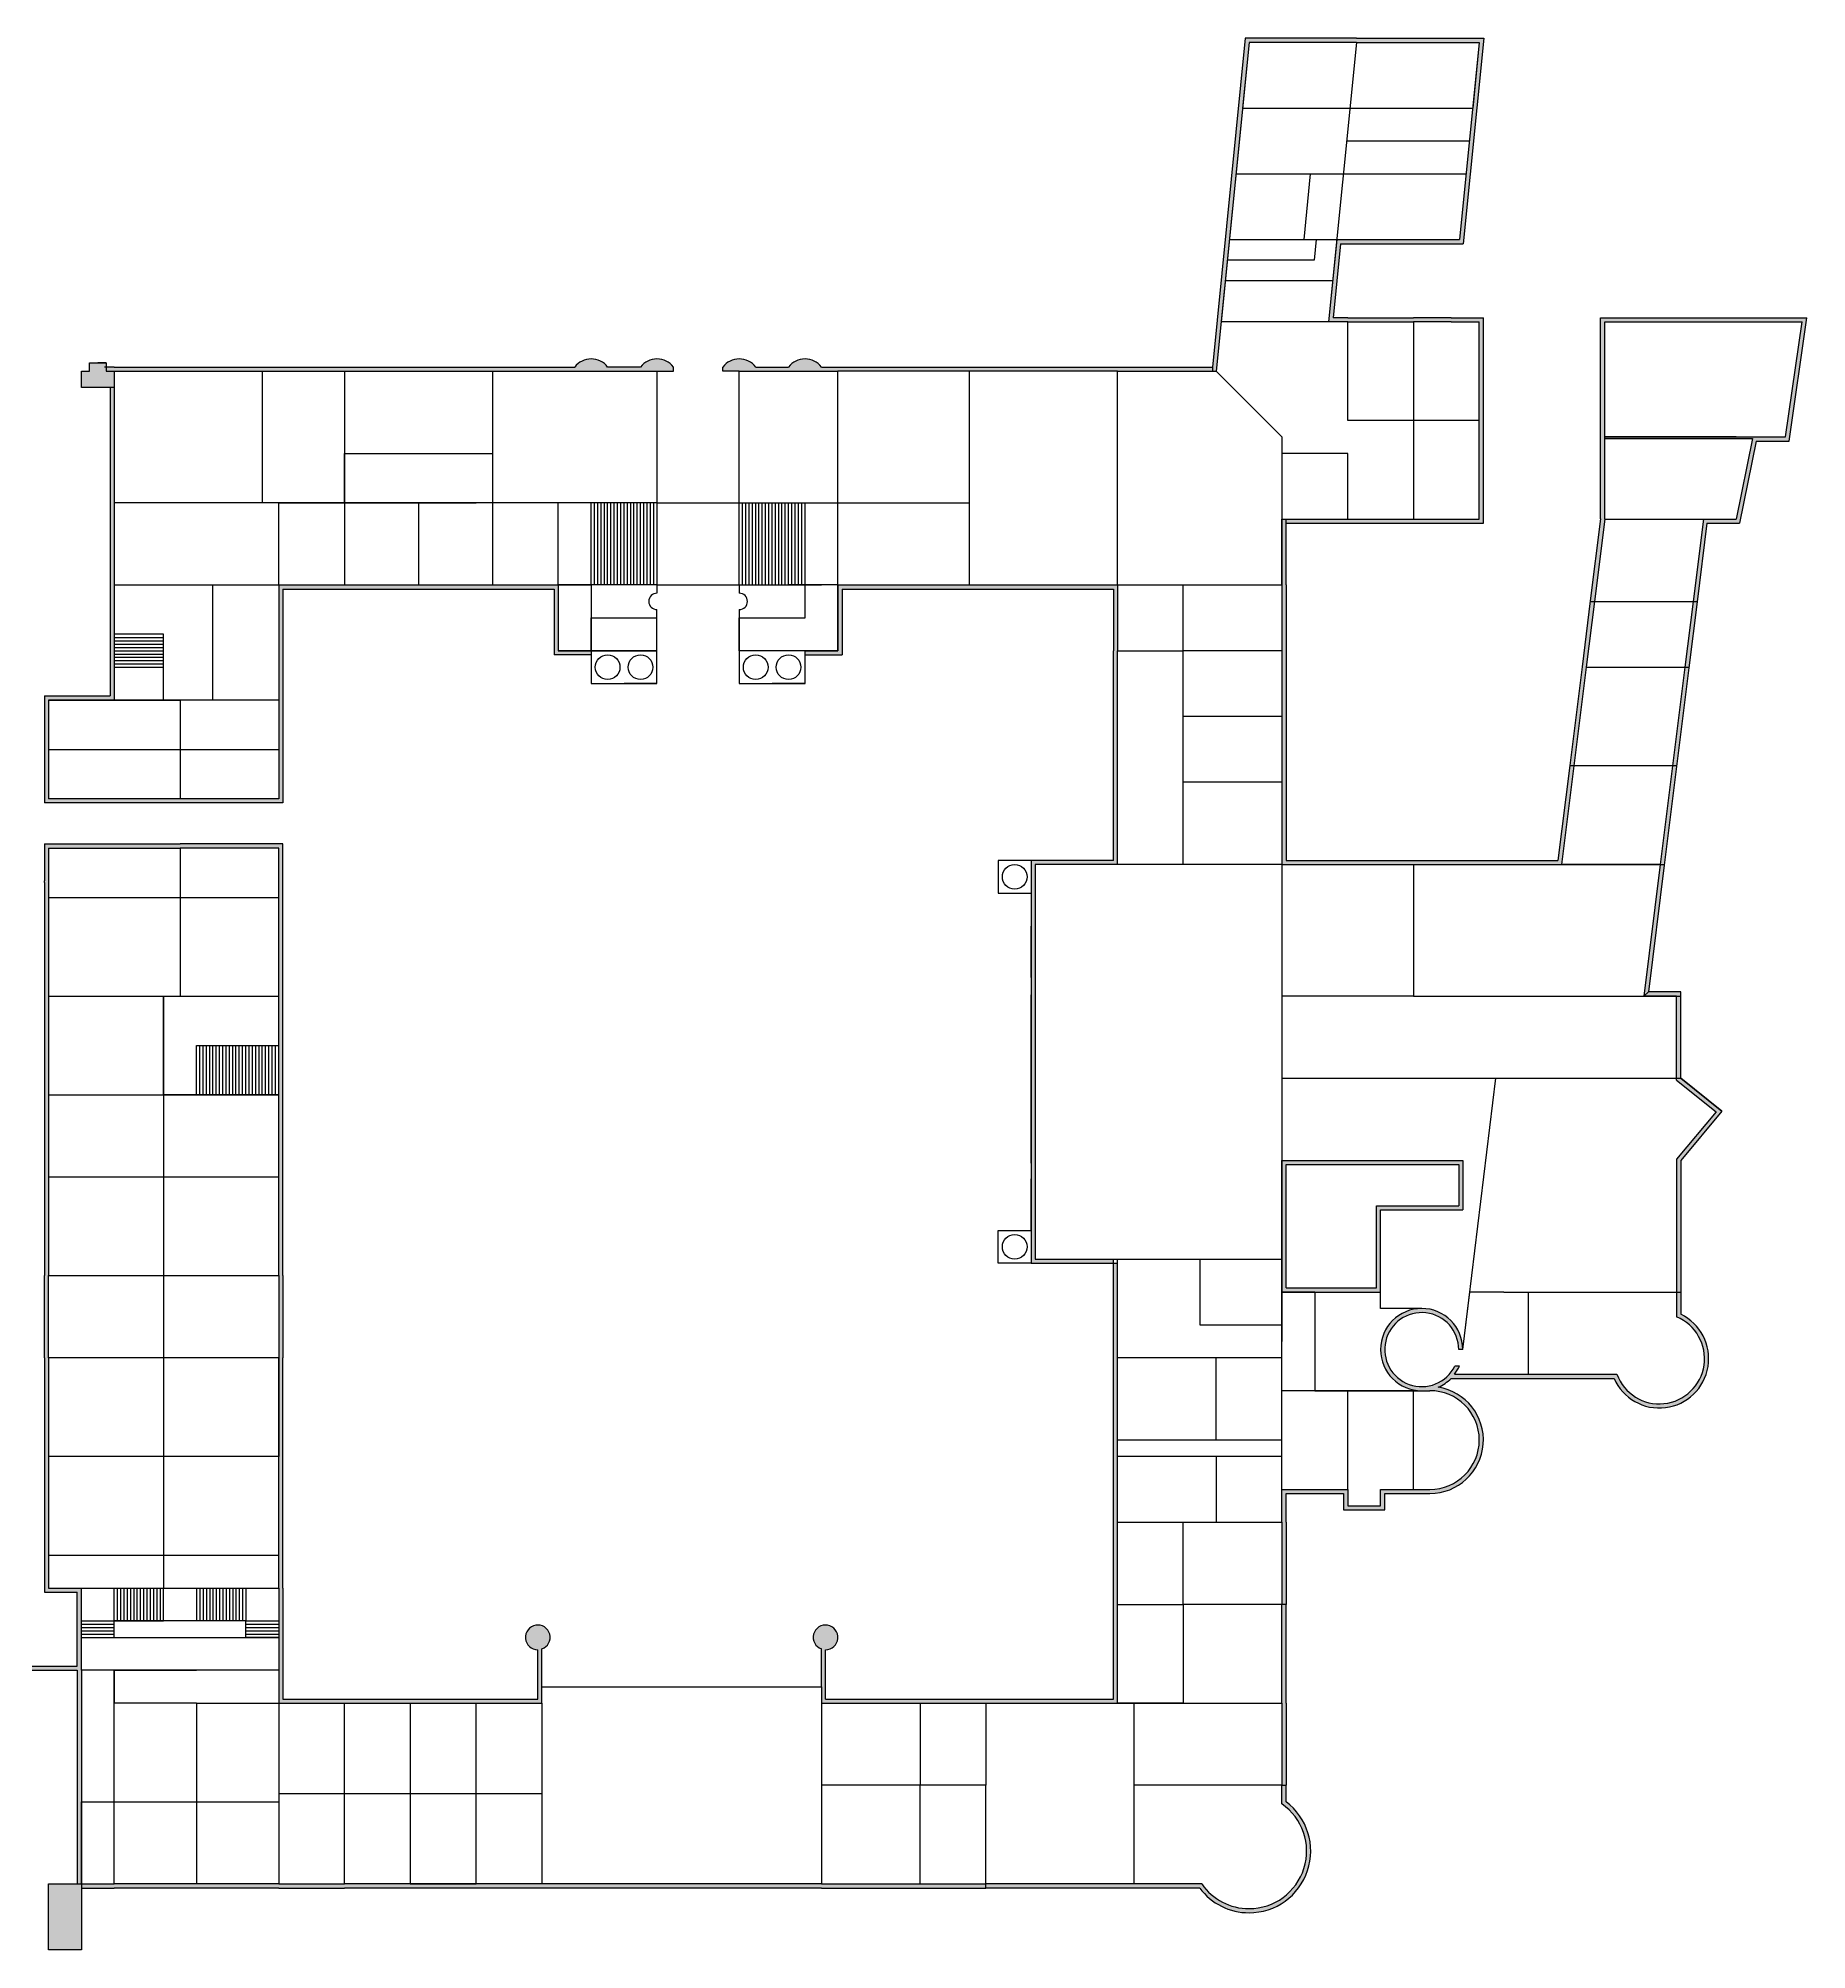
# Model space of a CAD drawing. Header units: millimetres. Extents: x -1894 to 190020, y -95300 to 20950.
# Drawn here: x 82481 to 190020, y -95300 to 20950 of the extents above; entities that cross this region are included whole.
import ezdxf

# ---------------------------------------------------------------- set-up
doc = ezdxf.new("R2010")
doc.units = ezdxf.units.MM
doc.styles.get("Standard").update_dxf_attribs({"font": 'arial.ttf'})

msp = doc.modelspace()

# ---------------------------------------------------------------- hatches: boundary and pattern name
h = msp.add_hatch(color=256)
h.dxf.hatch_style = 1
h.paths.add_polyline_path([(170356, -2300), (170356, 3950), (168406, 3950), (166106, 3950), (162106, 3950), (161215, 3950), (161665, 8450), (169133, 8450), (170383, 20950), (162639, 20950), (155880, 20950), (153880, 950), (153880, 700), (154106, 700), (154406, 3700), (154406, 3700), (156106, 20700), (162639, 20700), (170106, 20700), (169706, 16700), (168906, 8700), (161439, 8700), (160939, 3700), (162106, 3700), (166106, 3700), (168406, 3700), (170106, 3700), (170106, -8300), (158356, -8300), (158356, -8550), (170356, -8550)])
h = msp.add_hatch(color=0)
h.dxf.hatch_style = 1
h.paths.add_polyline_path([(177731, 3700), (189731, 3700), (188731, -3300), (185731, -3300), (177731, -3300), (177731, -3400), (186711, -3400), (185731, -8300), (183731, -8300), (183106, -13300), (183358, -13300), (183952, -8550), (185936, -8550), (186936, -3550), (188948, -3550), (190020, 3950), (177481, 3950), (177481, -8285), (176858, -13269), (176854, -13300), (177106, -13300), (177731, -8300)])
h = msp.add_hatch(color=256)
h.dxf.hatch_style = 1
h.paths.add_polyline_path([(72106, 700), (71606, 700), (71606, 1200), (71106, 1200), (70606, 1200), (70606, 700), (70106, 700), (70106, -300), (72106, -300)])
h.paths.add_polyline_path([(77106, 700), (76606, 700), (76606, 1200), (76106, 1200), (75606, 1200), (75606, 700), (75106, 700), (75106, -300), (77106, -300)])
h.paths.add_polyline_path([(82106, 700), (81606, 700), (81606, 1200), (81106, 1200), (80606, 1200), (80606, 700), (80106, 700), (80106, -300), (82106, -300)])
h.paths.add_polyline_path([(87106, 700), (86606, 700), (86606, 1200), (86106, 1200), (85606, 1200), (85606, 700), (85106, 700), (85106, -300), (87106, -300)])
h = msp.add_hatch(color=256)
h.dxf.hatch_style = 1
h.paths.add_polyline_path([(128106, 950), (126106, 950, 0.5), (124106, 950), (124106, 700), (125106, 700), (130106, 700), (131106, 700), (139106, 700), (148106, 700), (153880, 700), (153880, 950), (148106, 950), (130106, 950, 0.5000001)])
h.paths.add_polyline_path([(119106, 950), (117106, 950, 0.5000001), (115106, 950), (110106, 950), (101106, 950), (96106, 950), (87106, 950), (86906, 950), (86706, 950), (86606, 950), (86606, 700), (87106, 700), (96106, 700), (101106, 700), (110106, 700), (120106, 700), (121106, 700), (121106, 950, 0.5000001)])
h = msp.add_hatch(color=256)
h.dxf.hatch_style = 1
h.paths.add_polyline_path([(76356, -300), (76106, -300), (76106, -16300), (76356, -16300)])
h.paths.add_polyline_path([(87106, -300), (86856, -300), (86856, -19050), (82856, -19050), (82856, -22300), (82856, -25550), (97356, -25550), (97356, -19300), (97356, -12550), (113106, -12550), (113856, -12550), (113856, -16550), (116106, -16550), (116106, -16300), (114106, -16300), (114106, -12300), (110106, -12300), (97106, -12300), (97106, -19300), (97106, -25300), (83106, -25300), (83106, -19300), (86856, -19300), (87106, -19300)])
h.paths.add_polyline_path([(77106, -16300), (70106, -16300), (61106, -16300), (54106, -16300), (49106, -16300), (45106, -16300), (44606, -16300), (44606, -16800), (34606, -16800), (34606, -16300), (28356, -16300), (28106, -16300), (28106, -19300), (28106, -22300), (28106, -24300), (28106, -26300), (28106, -28300), (28106, -34300), (28356, -34300), (28356, -28300), (28356, -26300), (28356, -24300), (28356, -22300), (28356, -19300), (28356, -16550), (34356, -16550), (34356, -17050), (44856, -17050), (44856, -16550), (49106, -16550), (54106, -16550), (61106, -16550), (70106, -16550), (77106, -16550)])
h = msp.add_hatch(color=0)
h.dxf.hatch_style = 1
h.paths.add_polyline_path([(158356, -16300), (158356, -12300), (158356, -8550), (158356, -8300), (158106, -8300), (158106, -12300), (158106, -16300), (158106, -20300), (158106, -24300), (158106, -29300), (166106, -29300), (175106, -29300), (175856, -23300), (175604, -23300), (174886, -29050), (166106, -29050), (158356, -29050), (158356, -24300), (158356, -20300)])
h = msp.add_hatch(color=256)
h.dxf.hatch_style = 1
h.paths.add_polyline_path([(143106, -29300), (148106, -29300), (148106, -16300), (148106, -12300), (139106, -12300), (131106, -12300), (131106, -14300), (131106, -16300), (129106, -16300), (129106, -16550), (131356, -16550), (131356, -12550), (139106, -12550), (147856, -12550), (147856, -16300), (147856, -29050), (142856, -29050), (142856, -53550), (147856, -53550), (147856, -53300), (143106, -53300)])
h = msp.add_hatch(color=0)
h.dxf.hatch_style = 1
h.paths.add_polyline_path([(177106, -13300), (176854, -13300), (176358, -17269), (175604, -23300), (175856, -23300), (176606, -17300)])
h.paths.add_polyline_path([(182108, -23300), (181856, -23300), (181106, -29300), (181358, -29300)])
h = msp.add_hatch(color=0)
h.dxf.hatch_style = 1
h.paths.add_polyline_path([(182858, -17300), (182606, -17300), (181856, -23300), (182108, -23300)])
h.paths.add_polyline_path([(183358, -13300), (183354, -13331), (182858, -17300), (182606, -17300), (183106, -13300)])
h = msp.add_hatch(color=256)
h.dxf.hatch_style = 1
h.paths.add_polyline_path([(22606, -68300), (22606, -62300), (22356, -62300), (22356, -68300), (22356, -78300), (23106, -78300), (25106, -78300), (41106, -78300), (49106, -78300), (56106, -78300), (63106, -78300), (67106, -78300), (70106, -78300), (70106, -83300), (70106, -84300), (70106, -91300), (70356, -91300), (70356, -84300), (70356, -83300), (70356, -78300), (84856, -78300), (84856, -91300), (85106, -91300), (85106, -86300), (85106, -78300), (85106, -76300), (85106, -73300), (83106, -73300), (83106, -71300), (83106, -59300), (83106, -54300), (83106, -48300), (83106, -43300), (83106, -37300), (83106, -31300), (83106, -30400), (83106, -30300), (83106, -28300), (91106, -28300), (97106, -28300), (97106, -31300), (97106, -37300), (97106, -43300), (97106, -48300), (97106, -54300), (97106, -59300), (97106, -65300), (97106, -71300), (97106, -73300), (97106, -78300), (97106, -80300), (109106, -80300), (113106, -80300), (113106, -79300), (113106, -77007, 11.7420185), (112856, -77050), (112856, -80050), (109106, -80050), (97356, -80050), (97356, -73300), (97356, -71300), (97356, -59300), (97356, -54300), (97356, -48300), (97356, -43300), (97356, -37300), (97356, -31300), (97356, -28050), (91106, -28050), (82856, -28050), (82856, -30300), (82856, -30400), (82856, -31300), (82856, -37300), (82856, -43300), (82856, -48300), (82856, -54300), (82856, -59300), (82856, -71300), (82856, -73550), (84856, -73550), (84856, -76300), (84856, -78050), (70106, -78050), (63106, -78050), (56106, -78050), (49106, -78050), (41106, -78050), (22606, -78050)])
h = msp.add_hatch(color=0)
h.dxf.hatch_style = 1
h.paths.add_polyline_path([(178472, -60300), (173106, -60300), (173106, -60550), (178303, -60550, 1.4380291), (182356, -56650), (182356, -47300), (184856, -44300), (182356, -42300), (182356, -37050), (180389, -37050), (181358, -29300), (181106, -29300), (181106, -29300), (180106, -37300), (182106, -37300), (182106, -42420), (184501, -44336), (182106, -47210), (182106, -56812, -1.5302459)])
h = msp.add_hatch(color=0)
h.dxf.hatch_style = 1
h.paths.add_polyline_path([(169106, -47300), (158106, -47300), (158106, -55300), (164106, -55300), (164106, -50300), (169106, -50300)])
h.paths.add_polyline_path([(163856, -50050), (163856, -55050), (158356, -55050), (158356, -47550), (168856, -47550), (168856, -50050)], flags=0)
h.paths.add_polyline_path([(168856, -47550), (158356, -47550), (158356, -55050), (163856, -55050), (163856, -50050), (168856, -50050)], flags=16)
h = msp.add_hatch()
h.set_pattern_fill('AR-B816', color=256)
h.paths.add_polyline_path([(130106, -77007), (130106, -79300), (130106, -80300), (136106, -80300), (140106, -80300), (148106, -80300), (148106, -74300), (148106, -69300), (148106, -53550), (147856, -53550), (147856, -69300), (147856, -74300), (147856, -80050), (140106, -80050), (136106, -80050), (130356, -80050), (130356, -77050, 11.7420185)])
h = msp.add_hatch(color=0)
h.dxf.hatch_style = 1
h.paths.add_polyline_path([(173106, -60300), (172606, -60300), (168606, -60300, 0.0580612), (168898, -59800), (168622, -59800, -8.6467789), (168856, -58800), (169106, -58800), (169106, -58800, 2.4142109), (166606, -61300), (167106, -61300, -0.9999406), (167107, -67300), (166106, -67300), (164106, -67300), (164106, -68300), (162106, -68300), (162106, -67300), (158106, -67300), (158106, -69300), (158106, -74300), (158356, -74300), (158356, -69300), (158356, -67550), (161856, -67550), (161856, -68550), (164356, -68550), (164356, -67550), (166106, -67550), (167107, -67550, 0.9249214), (167611, -61090, 0.0957847), (168392, -60550), (171606, -60550), (172606, -60550), (173106, -60550)])
h = msp.add_hatch(color=0)
h.dxf.hatch_style = 1
h.paths.add_polyline_path([(140106, -91300), (136106, -91300), (130106, -91300), (113106, -91300), (101106, -91300), (97106, -91300), (87106, -91300), (85106, -91300), (85106, -91550), (87106, -91550), (97106, -91550), (101106, -91550), (113106, -91550), (130106, -91550), (136106, -91550), (140106, -91550)])
h.paths.add_polyline_path([(158356, -80300), (158356, -74300), (158106, -74300), (158106, -80300), (158106, -85300), (158356, -85300)])
h.paths.add_polyline_path([(153234, -91300), (149106, -91300), (140106, -91300), (140106, -91550), (149106, -91550), (153106, -91550, 0.236068), (156106, -93050, 0.7207592), (158356, -86300), (158356, -85300), (158106, -85300), (158106, -86428, -0.7342378), (156106, -92800, -0.2453927)])
h = msp.add_hatch(color=256)
h.dxf.hatch_style = 1
h.paths.add_polyline_path([(72106, -91300), (70106, -91300), (70106, -95300), (72106, -95300)])
h.paths.add_polyline_path([(76106, -91300), (74106, -91300), (74106, -95300), (76106, -95300)])
h.paths.add_polyline_path([(81106, -91300), (79106, -91300), (79106, -95300), (81106, -95300)])
h.paths.add_polyline_path([(85106, -91300), (83106, -91300), (83106, -95300), (85106, -95300)])

# ---------------------------------------------------------------- linework, layer by layer
for p, q in [((155880, 20950), (153880, 950)), ((162639, 20950), (155880, 20950)), ((162639, 20950), (170383, 20950)), ((170383, 20950), (169133, 8450)), ((156106, 20700), (154106, 700)), ((156106, 20700), (154406, 3700)), ((156106, 20700), (155706, 16700)), ((162639, 20700), (156106, 20700)), ((162639, 20700), (160939, 3700)), ((162639, 20700), (170106, 20700)), ((170106, 20700), (168906, 8700)), ((170106, 20700), (169706, 16700)), ((155706, 16700), (169706, 16700)), ((162039, 14700), (169506, 14700)), ((155306, 12700), (169306, 12700)), ((159829, 12700), (159429, 8700)), ((154906, 8700), (168906, 8700)), ((160182, 8700), (160057, 7450)), ((161439, 8700), (160939, 3700)), ((161665, 8450), (161215, 3950)), ((161439, 8700), (168906, 8700)), ((161665, 8450), (169133, 8450)), ((160057, 7450), (154781, 7450)), ((161189, 6200), (154656, 6200)), ((160939, 3700), (154406, 3700)), ((162106, 3700), (160939, 3700)), ((162106, 3950), (161215, 3950)), ((162106, 3950), (166106, 3950)), ((162106, -2300), (162106, 3700)), ((162106, 3700), (166106, 3700)), ((168406, 3950), (166106, 3950)), ((166106, 3700), (166106, -8300)), ((168406, 3700), (166106, 3700)), ((168406, 3950), (170356, 3950)), ((168406, 3700), (170106, 3700)), ((170106, -8300), (170106, 3700)), ((170356, -8300), (170356, 3950)), ((177481, -8285), (177481, 3950)), ((177481, 3950), (190020, 3950)), ((177731, -8300), (177731, 3700)), ((177731, 3700), (189731, 3700)), ((188731, -3300), (189731, 3700)), ((188948, -3550), (190020, 3950)), ((85606, 700), (85606, 1200)), ((85606, 1200), (86606, 1200)), ((86606, 1200), (86106, 1200)), ((86606, 1200), (86606, 700)), ((85106, -300), (85106, 700)), ((85106, 700), (85606, 700)), ((86706, 950), (86506, 950)), ((86606, 700), (87106, 700)), ((86906, 950), (86706, 950)), ((87106, 950), (86906, 950)), ((87106, 950), (96106, 950)), ((87106, 700), (87106, -300)), ((87106, 700), (87106, -300)), ((87106, 700), (96106, 700)), ((96106, 950), (101106, 950)), ((96106, 700), (96106, -7300)), ((96106, 700), (101106, 700)), ((101106, 950), (110106, 950)), ((101106, 700), (101106, -7300)), ((101106, 700), (110106, 700)), ((110106, 950), (115106, 950)), ((110106, 700), (110106, -7300)), ((110106, 700), (120106, 700)), ((119106, 950), (117106, 950)), ((120106, 700), (120106, -7300)), ((120106, 700), (121106, 700)), ((121106, 700), (121106, 950)), ((124106, 700), (124106, 950)), ((125106, 700), (124106, 700)), ((125106, 700), (130106, 700)), ((125106, -12300), (125106, 700)), ((126106, 950), (128106, 950)), ((130106, 950), (148106, 950)), ((130106, 700), (131106, 700)), ((131106, -16300), (131106, 700)), ((139106, 700), (131106, 700)), ((139106, -7300), (139106, 700)), ((148106, 700), (139106, 700)), ((148106, 950), (153880, 950)), ((148106, -12300), (148106, 700)), ((148106, 700), (154106, 700)), ((153880, 950), (153880, 700)), ((158106, -3300), (154106, 700)), ((87106, -300), (85106, -300)), ((87106, -300), (85106, -300)), ((86856, -300), (86856, -19050)), ((87106, -300), (87106, -19300)), ((170106, -2300), (162106, -2300)), ((170106, -8300), (170106, -2300)), ((170356, -8550), (170356, -2300)), ((158106, -3300), (158106, -12300)), ((185731, -3300), (177731, -3300)), ((177731, -3300), (186731, -3300)), ((177731, -3400), (186711, -3400)), ((185731, -3300), (188731, -3300)), ((186711, -3400), (185731, -8300)), ((186731, -3300), (188731, -3300)), ((101106, -7300), (101106, -4300)), ((101106, -4300), (110106, -4300)), ((162106, -4300), (158106, -4300)), ((162106, -8300), (162106, -4300)), ((186936, -3550), (185936, -8550)), ((186936, -3550), (188948, -3550)), ((101106, -7300), (101106, -6800)), ((96106, -7300), (87106, -7300)), ((87106, -7300), (87106, -12300)), ((101106, -7300), (96106, -7300)), ((97106, -12300), (97106, -7300)), ((97106, -7300), (101106, -7300)), ((101106, -7300), (101106, -12300)), ((113106, -7300), (101106, -7300)), ((101106, -7300), (105606, -7300)), ((105106, -7300), (109106, -7300)), ((105606, -7300), (105606, -7800)), ((105606, -7800), (105606, -12300)), ((110106, -7300), (110106, -12300)), ((120106, -7300), (113106, -7300)), ((114106, -12300), (114106, -7300)), ((116106, -12300), (116106, -7300)), ((116306, -12300), (116306, -7300)), ((116506, -12300), (116506, -7300)), ((116706, -12300), (116706, -7300)), ((116906, -12300), (116906, -7300)), ((117106, -12300), (117106, -7300)), ((117306, -12300), (117306, -7300)), ((117506, -12300), (117506, -7300)), ((117706, -12300), (117706, -7300)), ((117906, -12300), (117906, -7300)), ((118106, -12300), (118106, -7300)), ((118306, -12300), (118306, -7300)), ((118506, -12300), (118506, -7300)), ((118706, -12300), (118706, -7300)), ((118906, -12300), (118906, -7300)), ((119106, -12300), (119106, -7300)), ((119306, -12300), (119306, -7300)), ((119506, -12300), (119506, -7300)), ((119706, -12300), (119706, -7300)), ((119906, -12300), (119906, -7300)), ((120106, -7300), (120106, -11300)), ((120106, -7300), (125106, -7300)), ((125106, -12300), (125106, -7300)), ((125106, -7300), (131106, -7300)), ((125306, -12300), (125306, -7300)), ((125506, -12300), (125506, -7300)), ((125706, -12300), (125706, -7300)), ((125906, -12300), (125906, -7300)), ((126106, -12300), (126106, -7300)), ((126306, -12300), (126306, -7300)), ((126506, -12300), (126506, -7300)), ((126706, -12300), (126706, -7300)), ((126906, -12300), (126906, -7300)), ((127106, -12300), (127106, -7300)), ((127306, -12300), (127306, -7300)), ((127506, -12300), (127506, -7300)), ((127706, -12300), (127706, -7300)), ((127906, -12300), (127906, -7300)), ((128106, -12300), (128106, -7300)), ((128306, -12300), (128306, -7300)), ((128506, -12300), (128506, -7300)), ((128706, -12300), (128706, -7300)), ((128906, -12300), (128906, -7300)), ((129106, -12300), (129106, -7300)), ((131106, -7300), (139106, -7300)), ((139106, -12300), (139106, -7300)), ((158106, -12300), (158106, -8300)), ((158106, -8300), (170106, -8300)), ((158106, -8300), (162106, -8300)), ((158106, -8300), (162106, -8300)), ((158356, -8550), (158356, -8300)), ((158356, -8550), (170356, -8550)), ((158356, -12300), (158356, -8550)), ((177481, -8285), (176858, -13269)), ((177731, -8300), (177106, -13300)), ((177731, -8300), (183731, -8300)), ((183731, -8300), (183106, -13300)), ((183952, -8550), (183354, -13331)), ((183731, -8300), (185731, -8300)), ((183952, -8550), (185936, -8550)), ((120106, -11300), (120106, -12300)), ((87106, -12300), (97106, -12300)), ((93106, -19300), (93106, -12300)), ((97106, -12300), (113106, -12300)), ((97106, -12300), (97106, -19300)), ((97356, -12550), (97356, -19300)), ((97356, -12550), (113106, -12550)), ((101106, -12300), (105106, -12300)), ((109106, -12300), (113106, -12300)), ((110106, -12300), (114106, -12300)), ((110106, -12550), (113856, -12550)), ((113856, -12550), (113856, -16550)), ((120106, -12300), (114106, -12300)), ((114106, -12300), (116106, -12300)), ((114106, -12300), (114106, -16300)), ((116106, -12300), (116106, -16300)), ((120106, -12300), (120106, -12800)), ((120106, -12300), (125106, -12300)), ((125106, -12300), (130106, -12300)), ((125106, -12300), (125106, -12800)), ((125106, -12300), (125106, -12300)), ((131106, -12300), (128106, -12300)), ((129106, -14300), (129106, -12300)), ((131106, -12300), (131106, -14300)), ((131106, -12300), (139106, -12300)), ((131106, -12550), (131106, -16300)), ((131356, -12550), (139106, -12550)), ((131356, -12550), (131356, -16550)), ((139106, -12300), (148106, -12300)), ((139106, -12550), (147856, -12550)), ((147856, -12550), (147856, -16300)), ((148106, -12300), (158106, -12300)), ((148106, -12300), (148106, -16300)), ((152106, -16300), (152106, -12300)), ((158106, -12300), (158106, -16300)), ((158356, -12300), (158356, -16300)), ((120106, -14300), (120106, -13800)), ((125106, -13800), (125106, -16300)), ((176858, -13269), (176358, -17269)), ((177106, -13300), (176606, -17300)), ((176854, -13300), (183358, -13300)), ((183106, -13300), (182606, -17300)), ((183354, -13331), (182854, -17331)), ((116106, -16300), (116106, -14300)), ((116106, -14300), (120106, -14300)), ((120106, -16300), (120106, -14300)), ((125106, -16300), (125106, -14300)), ((125106, -14300), (129106, -14300)), ((90106, -15300), (87106, -15300)), ((87106, -15500), (90106, -15500)), ((87106, -15700), (90106, -15700)), ((87106, -15900), (90106, -15900)), ((87106, -16100), (90106, -16100)), ((90106, -19300), (90106, -15300)), ((87106, -16300), (90106, -16300)), ((87106, -16500), (90106, -16500)), ((87106, -16700), (90106, -16700)), ((87106, -16900), (90106, -16900)), ((87106, -17100), (90106, -17100)), ((87106, -17300), (90106, -17300)), ((116106, -16550), (113856, -16550)), ((114106, -16300), (120106, -16300)), ((116106, -16300), (114106, -16300)), ((116106, -16300), (116106, -18300)), ((120106, -16300), (116106, -16300)), ((120106, -16300), (118106, -16300)), ((120106, -18300), (120106, -16300)), ((131106, -16300), (125106, -16300)), ((125106, -16300), (125106, -16300)), ((125106, -16300), (125106, -18300)), ((129106, -16300), (125106, -16300)), ((129106, -16300), (127106, -16300)), ((129106, -18300), (129106, -16300)), ((129106, -16300), (131106, -16300)), ((129106, -16550), (131356, -16550)), ((147856, -29050), (147856, -16300)), ((148106, -16300), (152106, -16300)), ((148106, -29300), (148106, -16300)), ((158106, -16300), (152106, -16300)), ((152106, -20300), (152106, -16300)), ((158106, -16300), (158106, -20300)), ((158356, -16300), (158356, -20300)), ((176358, -17269), (175608, -23269)), ((176606, -17300), (175856, -23300)), ((176606, -17300), (182858, -17300)), ((182606, -17300), (181856, -23300)), ((182854, -17331), (182104, -23331)), ((116106, -18300), (120106, -18300)), ((118106, -18300), (118106, -18300)), ((120106, -18300), (118106, -18300)), ((125106, -18300), (129106, -18300)), ((129106, -18300), (127106, -18300)), ((82856, -19050), (82856, -22300)), ((82856, -19050), (86856, -19050)), ((82856, -19300), (82856, -25550)), ((97106, -19300), (83106, -19300)), ((83106, -19300), (91106, -19300)), ((83106, -19300), (83106, -25300)), ((83106, -19300), (83106, -22300)), ((83106, -19300), (86856, -19300)), ((96106, -19300), (87106, -19300)), ((87106, -19300), (90106, -19300)), ((87106, -19300), (90106, -19300)), ((91106, -19300), (91106, -21300)), ((91106, -19300), (91106, -25300)), ((97106, -19300), (93106, -19300)), ((97106, -19300), (96106, -19300)), ((97106, -19300), (97106, -25300)), ((97356, -19300), (97356, -25550)), ((153106, -20300), (152106, -20300)), ((152106, -24300), (152106, -20300)), ((158106, -20300), (153106, -20300)), ((158106, -20300), (158106, -24300)), ((158356, -20300), (158356, -24300)), ((83106, -22300), (97106, -22300)), ((158106, -24300), (152106, -24300)), ((152106, -29300), (152106, -24300)), ((158106, -24300), (158106, -29300)), ((158356, -24300), (158356, -29050)), ((175608, -23269), (174886, -29050)), ((175856, -23300), (175106, -29300)), ((182108, -23300), (175604, -23300)), ((181856, -23300), (181106, -29300)), ((182104, -23331), (181354, -29331)), ((97356, -25550), (82856, -25550)), ((97106, -25300), (83106, -25300)), ((82856, -28050), (91106, -28050)), ((82856, -28050), (82856, -30300)), ((83106, -28300), (83106, -30300)), ((83106, -28300), (91106, -28300)), ((97356, -28050), (91106, -28050)), ((97106, -28300), (91106, -28300)), ((91106, -28300), (91106, -37300)), ((91106, -28300), (91106, -28300)), ((97106, -31300), (97106, -28300)), ((97356, -31300), (97356, -28050)), ((142856, -29050), (140856, -29050)), ((140856, -29050), (140856, -31050)), ((140856, -29050), (140856, -31050)), ((147856, -29050), (142856, -29050)), ((142856, -29050), (142856, -53550)), ((158356, -29050), (166106, -29050)), ((166106, -29050), (174886, -29050)), ((148106, -29300), (143106, -29300)), ((143106, -29300), (143106, -53300)), ((152106, -29300), (148106, -29300)), ((158106, -29300), (152106, -29300)), ((158106, -29300), (158106, -53300)), ((158106, -29300), (166106, -29300)), ((166106, -29300), (166106, -37300)), ((166106, -29300), (166106, -29300)), ((166106, -29300), (180106, -29300)), ((181106, -29300), (175106, -29300)), ((180106, -29300), (181358, -29300)), ((181106, -29300), (180106, -37300)), ((181354, -29331), (180389, -37050)), ((82856, -30400), (82856, -30300)), ((82856, -30400), (82856, -31300)), ((82856, -31300), (82856, -37300)), ((83106, -30300), (83106, -30400)), ((83106, -30400), (83106, -31300)), ((83106, -31300), (97106, -31300)), ((83106, -31300), (83106, -37300)), ((97106, -37300), (97106, -31300)), ((97356, -37300), (97356, -31300)), ((140856, -31050), (142856, -31050)), ((142856, -36175), (142856, -33050)), ((142856, -35218), (142856, -33135)), ((142856, -35218), (142856, -33135)), ((182356, -37050), (180389, -37050)), ((182356, -42300), (182356, -37050)), ((82856, -37300), (82856, -43300)), ((83106, -37300), (97106, -37300)), ((83106, -37300), (83106, -43300)), ((90106, -43300), (90106, -37300)), ((90106, -37300), (90106, -43300)), ((97106, -43300), (97106, -37300)), ((97356, -43300), (97356, -37300)), ((142856, -39301), (142856, -37218)), ((142856, -41300), (142856, -38175)), ((166106, -37300), (158106, -37300)), ((158106, -37300), (158106, -42300)), ((166106, -37300), (182356, -37300)), ((182106, -37300), (180106, -37300)), ((182106, -42420), (182106, -37300)), ((92106, -43300), (92106, -40300)), ((92106, -40300), (97106, -40300)), ((92306, -43300), (92306, -40300)), ((92506, -43300), (92506, -40300)), ((92706, -43300), (92706, -40300)), ((92906, -43300), (92906, -40300)), ((93106, -43300), (93106, -40300)), ((93306, -43300), (93306, -40300)), ((93506, -43300), (93506, -40300)), ((93706, -43300), (93706, -40300)), ((93906, -43300), (93906, -40300)), ((94106, -43300), (94106, -40300)), ((94306, -43300), (94306, -40300)), ((94506, -43300), (94506, -40300)), ((94706, -43300), (94706, -40300)), ((94906, -43300), (94906, -40300)), ((95106, -43300), (95106, -40300)), ((95306, -43300), (95306, -40300)), ((95506, -43300), (95506, -40300)), ((95706, -43300), (95706, -40300)), ((95906, -43300), (95906, -40300)), ((96106, -43300), (96106, -40300)), ((96306, -43300), (96306, -40300)), ((96506, -43300), (96506, -40300)), ((96706, -43300), (96706, -40300)), ((96906, -43300), (96906, -40300)), ((142856, -43384), (142856, -41301)), ((158106, -42300), (182356, -42300)), ((158106, -42300), (171106, -42300)), ((169106, -58800), (171106, -42300)), ((182106, -42420), (184501, -44336)), ((184856, -44300), (182356, -42300)), ((182356, -42300), (184856, -44300)), ((82856, -43300), (82856, -48300)), ((83106, -43300), (90106, -43300)), ((83106, -43300), (83106, -48300)), ((90106, -43300), (97106, -43300)), ((90106, -43300), (92106, -43300)), ((97106, -43300), (90106, -43300)), ((90106, -43300), (90106, -48300)), ((97106, -48300), (97106, -43300)), ((97356, -48300), (97356, -43300)), ((142856, -46425), (142856, -43300)), ((184501, -44336), (182106, -47210)), ((184856, -44300), (182356, -47300)), ((142856, -47467), (142856, -45384)), ((158106, -55300), (158106, -47300)), ((158106, -55300), (158106, -47300)), ((158106, -47300), (169106, -47300)), ((158356, -47550), (168856, -47550)), ((158356, -55050), (158356, -47550)), ((168856, -47550), (168856, -50050)), ((169106, -47300), (169106, -50300)), ((182106, -47210), (182106, -56812)), ((182356, -47300), (182356, -56650)), ((82856, -48300), (82856, -54300)), ((83106, -48300), (97106, -48300)), ((83106, -48300), (83106, -54300)), ((90106, -48300), (90106, -59300)), ((97106, -54300), (97106, -48300)), ((97356, -54300), (97356, -48300)), ((142856, -51550), (142856, -48425)), ((142856, -51550), (142856, -49467)), ((163856, -50050), (168856, -50050)), ((163856, -55050), (163856, -50050)), ((164106, -55300), (164106, -50300)), ((164106, -50300), (169106, -50300)), ((140856, -53550), (140856, -51550)), ((140856, -51550), (142856, -51550)), ((140856, -53550), (140856, -51550)), ((143106, -53300), (148106, -53300)), ((147856, -69300), (147856, -53300)), ((148106, -69300), (148106, -53300)), ((148106, -53300), (158106, -53300)), ((148106, -53300), (153106, -53300)), ((153106, -53300), (153106, -57300)), ((158106, -53300), (158106, -58300)), ((82856, -59300), (82856, -54300)), ((83106, -54300), (97106, -54300)), ((83106, -59300), (83106, -54300)), ((97106, -54300), (97106, -59300)), ((97356, -54300), (97356, -59300)), ((142856, -53550), (140856, -53550)), ((142856, -53550), (148106, -53550)), ((158106, -61300), (158106, -55300)), ((160106, -55300), (158106, -55300)), ((158106, -55300), (164106, -55300)), ((158356, -55050), (163856, -55050)), ((160106, -55300), (160106, -61300)), ((164106, -56300), (164106, -55300)), ((169106, -58800), (169531, -55300)), ((169606, -55300), (169531, -55300)), ((171606, -55300), (169606, -55300)), ((171606, -55300), (182356, -55300)), ((173106, -60300), (173106, -55300)), ((181606, -55300), (182106, -55300)), ((166606, -56300), (164106, -56300)), ((153106, -57300), (158106, -57300)), ((158106, -64300), (158106, -58300)), ((169106, -58800), (168856, -58800)), ((82856, -59300), (82856, -71300)), ((97106, -59300), (83106, -59300)), ((83106, -59300), (83106, -71300)), ((90106, -59300), (90106, -71300)), ((97106, -71300), (97106, -59300)), ((97106, -59300), (97106, -65300)), ((97356, -71300), (97356, -59300)), ((154106, -59300), (148106, -59300)), ((154106, -64300), (154106, -59300)), ((158106, -59300), (154106, -59300)), ((168606, -60300), (172606, -60300)), ((168606, -60300), (171606, -60300)), ((168898, -59800), (168622, -59800)), ((172606, -60300), (178472, -60300)), ((162106, -61300), (158106, -61300)), ((158106, -61300), (158106, -61300)), ((160106, -61300), (166106, -61300)), ((162106, -67300), (162106, -61300)), ((166106, -61300), (162106, -61300)), ((166106, -67300), (166106, -61300)), ((166106, -61300), (167106, -61300)), ((166106, -61300), (166606, -61300)), ((168392, -60550), (171606, -60550)), ((168606, -60550), (172606, -60550)), ((172606, -60550), (178303, -60550)), ((154106, -64300), (148106, -64300)), ((158106, -64300), (154106, -64300)), ((158106, -65300), (158106, -64300)), ((166106, -67300), (166106, -64300)), ((97106, -65300), (83106, -65300)), ((154106, -65300), (148106, -65300)), ((158106, -65300), (154106, -65300)), ((154106, -65300), (154106, -69300)), ((158106, -69300), (158106, -65300)), ((158106, -69300), (158106, -67300)), ((158106, -67300), (162106, -67300)), ((162106, -67300), (162106, -68300)), ((164106, -68300), (164106, -67300)), ((164106, -67300), (166106, -67300)), ((166106, -67300), (167106, -67300)), ((158356, -69300), (158356, -67550)), ((158356, -67550), (161856, -67550)), ((161856, -67550), (161856, -68550)), ((161856, -68550), (164356, -68550)), ((162106, -68300), (164106, -68300)), ((164356, -68550), (164356, -67550)), ((164356, -67550), (166106, -67550)), ((166106, -67550), (167106, -67550)), ((147856, -74300), (147856, -69300)), ((148106, -74300), (148106, -69300)), ((148106, -69300), (158106, -69300)), ((152106, -74300), (152106, -69300)), ((158106, -69300), (158106, -74300)), ((158356, -69300), (158356, -74300)), ((82856, -71300), (82856, -73550)), ((83106, -71300), (97106, -71300)), ((83106, -71300), (83106, -73300)), ((90106, -71300), (90106, -73300)), ((97106, -73300), (97106, -71300)), ((97356, -73300), (97356, -71300)), ((82856, -73550), (84856, -73550)), ((83106, -73300), (97106, -73300)), ((83106, -73300), (85106, -73300)), ((84856, -76300), (84856, -73550)), ((85106, -76300), (85106, -73300)), ((87106, -75300), (87106, -73300)), ((87306, -75300), (87306, -73300)), ((87506, -75300), (87506, -73300)), ((87706, -75300), (87706, -73300)), ((87906, -75300), (87906, -73300)), ((88106, -75300), (88106, -73300)), ((88306, -75300), (88306, -73300)), ((88506, -75300), (88506, -73300)), ((88706, -75300), (88706, -73300)), ((88906, -75300), (88906, -73300)), ((89106, -75300), (89106, -73300)), ((89306, -75300), (89306, -73300)), ((89506, -75300), (89506, -73300)), ((89706, -75300), (89706, -73300)), ((89906, -75300), (89906, -73300)), ((90106, -75300), (90106, -73300)), ((90106, -73300), (92106, -73300)), ((92106, -73300), (92106, -75300)), ((92306, -73300), (92306, -75300)), ((92506, -73300), (92506, -75300)), ((92706, -73300), (92706, -75300)), ((92906, -73300), (92906, -75300)), ((93106, -73300), (93106, -75300)), ((93306, -73300), (93306, -75300)), ((93506, -73300), (93506, -75300)), ((93706, -73300), (93706, -75300)), ((93906, -73300), (93906, -75300)), ((94106, -73300), (94106, -75300)), ((94306, -73300), (94306, -75300)), ((94506, -73300), (94506, -75300)), ((94706, -73300), (94706, -75300)), ((94906, -73300), (94906, -75300)), ((95106, -73300), (95106, -75300)), ((97106, -73300), (97106, -78300)), ((97356, -73300), (97356, -80050)), ((147856, -80050), (147856, -74300)), ((148106, -80300), (148106, -74300)), ((148106, -74300), (152106, -74300)), ((158356, -74300), (152106, -74300)), ((152106, -74300), (152106, -80300)), ((158106, -80300), (158106, -74300)), ((158356, -80300), (158356, -74300)), ((85106, -75300), (87106, -75300)), ((85106, -75500), (87106, -75500)), ((87106, -76300), (87106, -75300)), ((95106, -75300), (87106, -75300)), ((87106, -75300), (90106, -75300)), ((95106, -76300), (95106, -75300)), ((95106, -75300), (97106, -75300)), ((95106, -75500), (97106, -75500)), ((84856, -78050), (84856, -76300)), ((85106, -75700), (87106, -75700)), ((85106, -75900), (87106, -75900)), ((85106, -76100), (87106, -76100)), ((85106, -78300), (85106, -76300)), ((85106, -76300), (97106, -76300)), ((85106, -76300), (87106, -76300)), ((95106, -75700), (97106, -75700)), ((95106, -75900), (97106, -75900)), ((95106, -75900), (97106, -75900)), ((95106, -76100), (97106, -76100)), ((97106, -76300), (95106, -76300)), ((95106, -76300), (97106, -76300)), ((112856, -80050), (112856, -77050)), ((113106, -80300), (113106, -77007)), ((130106, -79300), (130106, -77007)), ((130356, -80050), (130356, -77050)), ((70106, -78050), (84856, -78050)), ((70356, -78300), (84856, -78300)), ((84856, -78300), (84856, -91300)), ((97106, -78300), (85106, -78300)), ((85106, -78300), (85106, -91300)), ((87106, -91300), (87106, -78300)), ((87106, -78300), (92106, -78300)), ((87106, -78300), (87106, -80300)), ((97106, -78300), (97106, -91300)), ((97356, -80050), (109106, -80050)), ((109106, -80050), (112856, -80050)), ((113106, -80300), (113106, -79300)), ((113106, -79300), (130106, -79300)), ((130106, -79300), (130106, -91300)), ((130356, -80050), (136106, -80050)), ((136106, -80050), (140106, -80050)), ((140106, -80050), (147856, -80050)), ((92106, -80300), (87106, -80300)), ((92106, -80300), (92106, -91300)), ((92106, -80300), (97106, -80300)), ((97106, -80300), (109106, -80300)), ((97106, -80300), (97106, -86800)), ((97106, -80300), (97106, -85800)), ((101106, -91300), (101106, -80300)), ((101106, -80300), (105106, -80300)), ((105106, -80300), (105106, -91300)), ((109106, -91300), (109106, -80300)), ((109106, -80300), (113106, -80300)), ((113106, -80300), (113106, -91300)), ((130106, -80300), (136106, -80300)), ((136106, -80300), (136106, -85300)), ((136106, -80300), (140106, -80300)), ((140106, -80300), (140106, -85300)), ((140106, -80300), (149106, -80300)), ((152106, -80300), (148106, -80300)), ((149106, -80300), (149106, -86300)), ((149106, -80300), (158106, -80300)), ((158106, -80300), (158106, -85300)), ((158356, -80300), (158356, -85300)), ((97106, -85800), (112106, -85800)), ((112106, -85800), (113106, -85800)), ((136106, -85300), (130106, -85300)), ((136106, -91300), (136106, -85300)), ((140106, -85300), (136106, -85300)), ((140106, -91550), (140106, -85300)), ((158106, -85300), (149106, -85300)), ((158106, -86428), (158106, -85300)), ((158356, -86300), (158356, -85300)), ((85106, -91300), (85106, -86300)), ((85106, -86300), (87106, -86300)), ((87106, -86300), (97106, -86300)), ((149106, -86300), (149106, -91300)), ((83106, -95300), (83106, -91300)), ((83106, -91300), (85106, -91300)), ((85106, -91300), (87106, -91300)), ((85106, -91300), (85106, -95300)), ((85106, -91550), (87106, -91550)), ((97106, -91300), (87106, -91300)), ((97106, -91550), (87106, -91550)), ((97106, -91300), (101106, -91300)), ((97106, -91550), (101106, -91550)), ((113106, -91300), (101106, -91300)), ((113106, -91550), (101106, -91550)), ((105106, -91300), (109106, -91300)), ((130106, -91300), (113106, -91300)), ((130106, -91550), (113106, -91550)), ((130106, -91300), (136106, -91300)), ((130106, -91550), (136106, -91550)), ((136106, -91300), (140106, -91300)), ((136106, -91550), (140106, -91550)), ((149106, -91300), (140106, -91300)), ((149106, -91550), (140106, -91550)), ((153234, -91300), (149106, -91300)), ((153106, -91550), (149106, -91550)), ((85106, -95300), (83106, -95300))]:
    msp.add_line(p, q)
at = {"color": 0}
for p, q in [((180106, -37300), (180389, -37050)), ((158106, -85300), (158356, -85300))]:
    msp.add_line(p, q, dxfattribs=at)
for centre in [(117106, -17300), (119106, -17300), (126106, -17300), (128106, -17300), (141856, -30050), (141856, -52550)]:
    msp.add_circle(centre, 750)
for centre, radius, start, end in [((116106, 200), 1250, 36.8699, 143.13011), ((120106, 200), 1250, 36.8699, 143.1301), ((125106, 200), 1250, 36.8699, 143.1301), ((129106, 200), 1250, 36.86989, 143.1301), ((120106, -13300), 500, 90, 180), ((120106, -13300), 500, 180, 270), ((125106, -13300), 500, 0, 90), ((125106, -13300), 500, 270, 0), ((166606, -58800), 2500, 0, 270), ((166606, -58800), 2250, 0, 333.6122), ((181054, -59353), 3000, 203.52335, 64.26493), ((181054, -59353), 2750, 200.15113, 67.49431), ((166606, -58800), 2500, 323.1301, 336.42182), ((167106, -64300), 3250, 270, 81.07214), ((167106, -64300), 3000, 270, 90), ((166606, -58800), 2500, 293.68752, 315.573), ((112856, -76300), 750, 289.47122, 270), ((130356, -76300), 750, 270, 250.52878), ((156106, -89300), 3750, 270, 53.1301), ((156106, -89300), 3500, 270, 55.1501), ((156106, -89300), 3750, 216.8699, 270), ((156106, -89300), 3500, 214.8499, 270)]:
    msp.add_arc(centre, radius, start, end)

# ---------------------------------------------------------------- texts
at = {"insert": (127080, -79471), "char_height": 2.5, "attachment_point": 1}
msp.add_mtext_dynamic_manual_height_columns('Meterkast', width=3562.84, gutter_width=12.5, heights=[0], dxfattribs=at)

doc.saveas('drawing.dxf')
